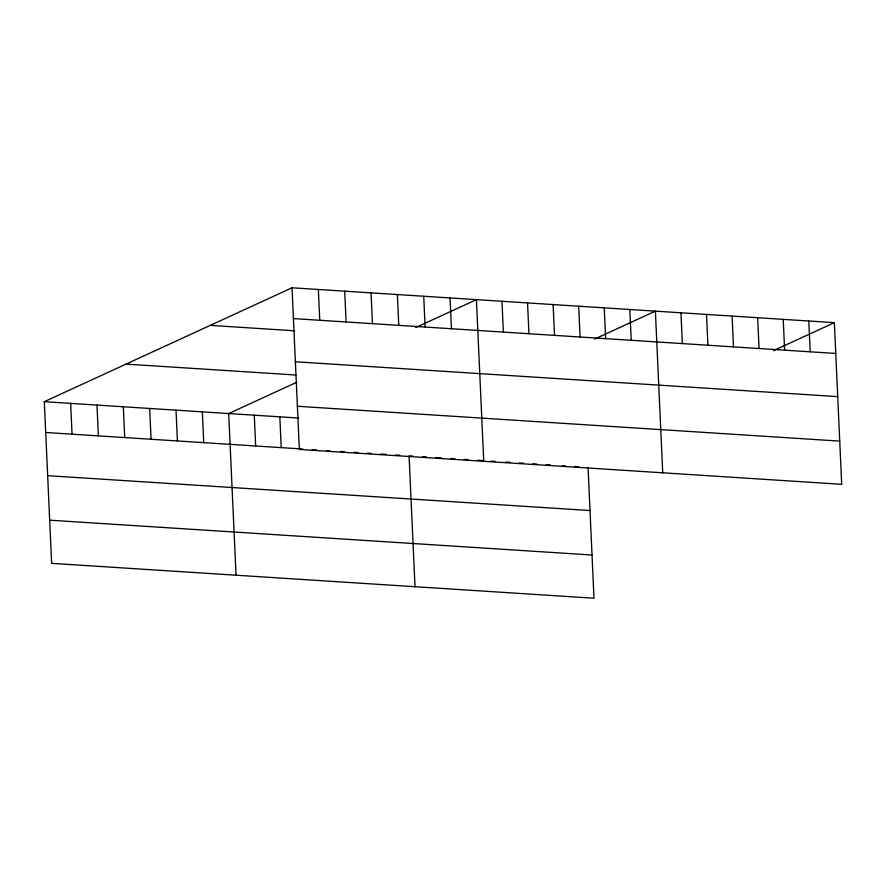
<?xml version="1.0" encoding="UTF-8"?>
<svg xmlns="http://www.w3.org/2000/svg" width="886" height="886" viewBox="0 0 886 886"><rect width="100%" height="100%" fill="white"/><g stroke="black" fill="none" stroke-linecap="round" stroke-linejoin="round"><path stroke-width="1.33" d="M588.049 467.354L593.985 598.216L51.643 563.352L44.3 401.69L292.015 287.784L834.357 322.648L841.7 484.31L299.346 449.446L292.015 287.784M296.821 382.22L228.699 413.552L236.041 575.202M415.722 327.543L476.413 299.645L483.745 461.296M594.694 339.05L655.385 311.141L662.728 472.803M773.666 350.557L834.357 322.648M293.41 318.583L835.753 353.448M210.27 325.372L294.562 330.799M295.37 361.765L837.724 396.629M126.045 364.102L295.957 375.022M297.386 406.264L839.74 441.117M44.3 401.69L298.671 418.048M45.695 432.49L302.768 449.014M312.182 449.623L316.224 449.878M326.989 450.575L329.681 450.741M340.445 451.439L344.477 451.694M353.902 452.303L357.933 452.558M367.358 453.167L371.389 453.422M380.814 454.031L386.196 454.374M395.61 454.983L399.652 455.238M413.109 456.113L409.077 455.847L415.013 586.709M422.533 456.711L426.565 456.977M435.99 457.575L441.372 457.929M450.786 458.527L454.828 458.793M464.242 459.391L468.284 459.657M477.698 460.255L483.08 460.609M491.154 461.13L495.196 461.385M505.961 462.071L510.004 462.337M519.418 462.946L523.46 463.201M532.874 463.81L536.916 464.065M546.33 464.674L550.372 464.928M562.477 465.704L565.168 465.881M574.593 466.49L578.624 466.745M47.656 475.671L590.01 510.535M49.682 520.171L592.025 555.024M808.796 321.009L810.192 351.797M783.224 319.359L784.619 350.158M757.652 317.72L759.058 348.519M732.091 316.069L733.486 346.869M706.519 314.43L707.914 345.23M680.946 312.791L682.353 343.591M629.813 309.502L631.22 340.302M604.252 307.852L605.647 338.651M578.68 306.213L580.075 337.012M553.108 304.574L554.514 335.373M527.547 302.923L528.942 333.723M501.974 301.284L503.37 332.084M450.066 297.951L451.461 328.739M423.718 296.256L425.125 327.056M397.382 294.562L398.778 325.361M371.035 292.867L372.441 323.667M344.698 291.173L346.094 321.972M318.351 289.478L319.746 320.278M279.832 416.83L281.227 447.629M254.271 415.191L255.666 445.99M202.351 411.857L203.758 442.646M176.015 410.163L177.41 440.962M149.668 408.468L151.074 439.268M123.331 406.774L124.727 437.573M96.984 405.079L98.379 435.879M70.647 403.385L72.043 434.184"/></g></svg>
